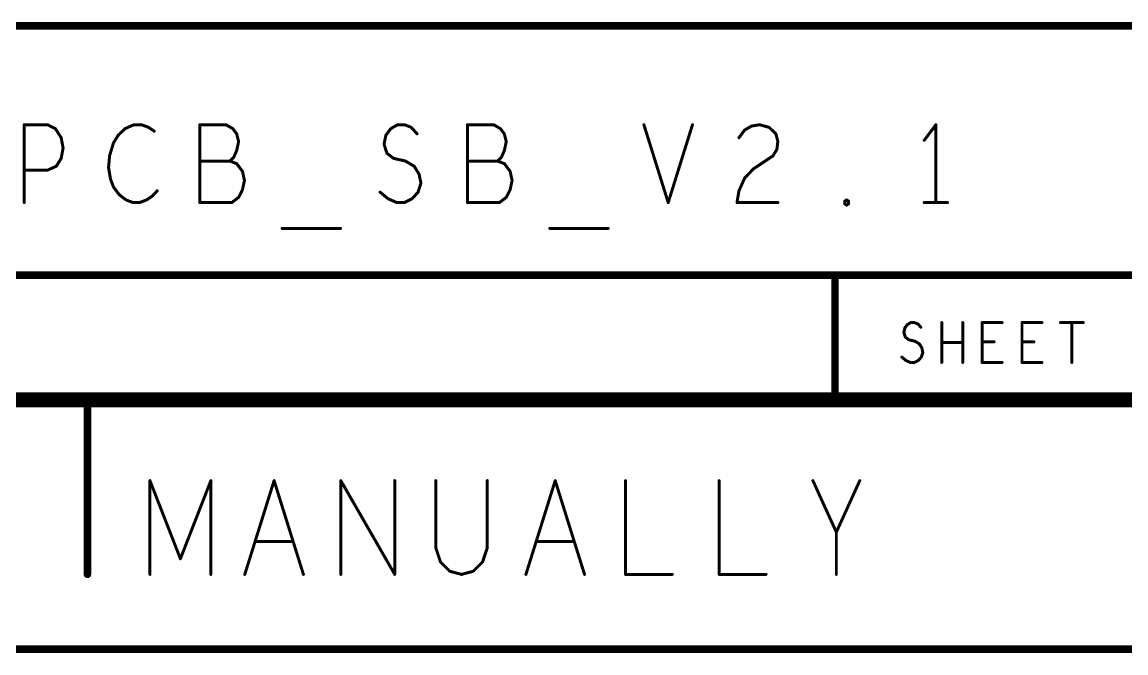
# Model space of a CAD drawing. Extents: x -18 to 16.1, y -6.6 to 15.5.
# Drawn here: x 11.669 to 13.884, y -6.555 to -5.29 of the extents above; entities that cross this region are included whole.
import ezdxf

# ---------------------------------------------------------------- set-up
doc = ezdxf.new("R2010")
doc.units = 0
doc.layers.get('0').update_dxf_attribs({"linetype": 'CONTINUOUS'})
doc.layers.add('FAB', color=13, linetype='CONTINUOUS')

# ---------------------------------------------------------------- blocks, each defined once
blk = doc.blocks.new('ROUND_13')
at = {"const_width": 0.0075}
blk.add_lwpolyline([(-0.00375, 0, 1), (0.00375, 0, 1)], format="xyb", close=True, dxfattribs=at)
blk = doc.blocks.new('ROUND_1')
at = {"const_width": 0.003}
blk.add_lwpolyline([(-0.0015, 0, 1), (0.0015, 0, 1)], format="xyb", close=True, dxfattribs=at)

msp = doc.modelspace()

# ---------------------------------------------------------------- linework, layer by layer
at = {"layer": 'FAB'}
for points, const_width in [([(9.9301, -5.2973), (15.0501, -5.2973)], 0.015), ([(11.6733, -5.6516), (11.6733, -5.4956)], 0.006), ([(11.6733, -5.4956), (11.7201, -5.4956)], 0.006), ([(11.7201, -5.4956), (11.7357, -5.5034)], 0.006), ([(11.7357, -5.5034), (11.7474, -5.5216)], 0.006), ([(11.862, -5.5164), (11.8523, -5.532)], 0.006), ([(11.8757, -5.5034), (11.862, -5.5164)], 0.006), ([(11.8932, -5.4956), (11.8757, -5.5034)], 0.006), ([(11.9088, -5.4956), (11.8932, -5.4956)], 0.006), ([(11.9225, -5.5008), (11.9088, -5.4956)], 0.006), ([(11.9342, -5.5086), (11.9225, -5.5008)], 0.006), ([(12.0781, -5.4956), (12.0254, -5.4956)], 0.006), ([(12.0254, -5.4956), (12.0254, -5.6516)], 0.006), ([(12.0917, -5.5034), (12.0781, -5.4956)], 0.006), ([(12.0995, -5.5138), (12.0917, -5.5034)], 0.006), ([(12.1034, -5.5294), (12.0995, -5.5138)], 0.006), ([(12.3951, -5.5346), (12.399, -5.5164)], 0.006), ([(12.399, -5.5164), (12.4088, -5.5034)], 0.006), ([(12.4088, -5.5034), (12.4224, -5.4956)], 0.006), ([(12.4224, -5.4956), (12.4361, -5.4956)], 0.006), ([(12.4361, -5.4956), (12.4497, -5.5008)], 0.006), ([(12.4497, -5.5008), (12.4614, -5.5138)], 0.006), ([(12.6151, -5.4956), (12.5624, -5.4956)], 0.006), ([(12.5624, -5.4956), (12.5624, -5.6516)], 0.006), ([(12.6287, -5.5034), (12.6151, -5.4956)], 0.006), ([(12.6365, -5.5138), (12.6287, -5.5034)], 0.006), ([(12.6404, -5.5294), (12.6365, -5.5138)], 0.006), ([(12.9165, -5.4956), (12.9653, -5.6516)], 0.006), ([(12.9653, -5.6516), (13.014, -5.4956)], 0.006), ([(13.1072, -5.5216), (13.1189, -5.506)], 0.006), ([(13.1189, -5.506), (13.1326, -5.4982)], 0.006), ([(13.1326, -5.4982), (13.1482, -5.4956)], 0.006), ([(13.1482, -5.4956), (13.1677, -5.5008)], 0.006), ([(13.1677, -5.5008), (13.1813, -5.5138)], 0.006), ([(13.1813, -5.5138), (13.1852, -5.5294)], 0.006), ([(13.5023, -5.4956), (13.4789, -5.5268)], 0.006), ([(13.5023, -5.6516), (13.5023, -5.4956)], 0.006), ([(11.7474, -5.5216), (11.7513, -5.5424)], 0.006), ([(11.8523, -5.532), (11.8445, -5.558)], 0.006), ([(12.0995, -5.5476), (12.1034, -5.5294)], 0.006), ([(12.401, -5.5528), (12.3951, -5.5346)], 0.006), ([(12.6365, -5.5476), (12.6404, -5.5294)], 0.006), ([(13.1852, -5.5294), (13.1833, -5.545)], 0.006), ([(11.7513, -5.5424), (11.7474, -5.5632)], 0.006), ([(11.8445, -5.558), (11.8425, -5.5814)], 0.006), ([(12.0859, -5.5684), (12.0937, -5.5606)], 0.006), ([(12.0937, -5.5606), (12.0995, -5.5476)], 0.006), ([(12.4146, -5.5632), (12.401, -5.5528)], 0.006), ([(12.6229, -5.5684), (12.6307, -5.5606)], 0.006), ([(12.6307, -5.5606), (12.6365, -5.5476)], 0.006), ([(13.1755, -5.558), (13.1365, -5.584)], 0.006), ([(13.1833, -5.545), (13.1755, -5.558)], 0.006), ([(11.7376, -5.5788), (11.7201, -5.5866)], 0.006), ([(11.7474, -5.5632), (11.7376, -5.5788)], 0.006), ([(11.8425, -5.5814), (11.8464, -5.6048)], 0.006), ([(12.0859, -5.5684), (12.0254, -5.5684)], 0.006), ([(12.0995, -5.5736), (12.0859, -5.5684)], 0.006), ([(12.1112, -5.5892), (12.0995, -5.5736)], 0.006), ([(12.438, -5.5684), (12.4146, -5.5632)], 0.006), ([(12.4556, -5.5788), (12.438, -5.5684)], 0.006), ([(12.4653, -5.5944), (12.4556, -5.5788)], 0.006), ([(12.6229, -5.5684), (12.5624, -5.5684)], 0.006), ([(12.6365, -5.5736), (12.6229, -5.5684)], 0.006), ([(12.6482, -5.5892), (12.6365, -5.5736)], 0.006), ([(11.7201, -5.5866), (11.6733, -5.5866)], 0.006), ([(11.8464, -5.6048), (11.8523, -5.6204)], 0.006), ([(12.1151, -5.6074), (12.1112, -5.5892)], 0.006), ([(12.4692, -5.6126), (12.4653, -5.5944)], 0.006), ([(12.6521, -5.6074), (12.6482, -5.5892)], 0.006), ([(13.1189, -5.6022), (13.1072, -5.6282)], 0.006), ([(13.1365, -5.584), (13.1189, -5.6022)], 0.006), ([(11.8523, -5.6204), (11.864, -5.636)], 0.006), ([(12.1034, -5.6412), (12.1112, -5.6256)], 0.006), ([(12.1112, -5.6256), (12.1151, -5.6074)], 0.006), ([(12.4634, -5.6308), (12.4692, -5.6126)], 0.006), ([(12.6404, -5.6412), (12.6482, -5.6256)], 0.006), ([(12.6482, -5.6256), (12.6521, -5.6074)], 0.006), ([(11.864, -5.636), (11.8776, -5.6464)], 0.006), ([(11.8776, -5.6464), (11.8913, -5.6516)], 0.006), ([(11.9049, -5.6516), (11.9186, -5.6464)], 0.006), ([(11.9186, -5.6464), (11.9303, -5.6386)], 0.006), ([(11.9303, -5.6386), (11.94, -5.6282)], 0.006), ([(12.0898, -5.6516), (12.1034, -5.6412)], 0.006), ([(12.3873, -5.6308), (12.4029, -5.6438)], 0.006), ([(12.4029, -5.6438), (12.4205, -5.6516)], 0.006), ([(12.4361, -5.6516), (12.4517, -5.6438)], 0.006), ([(12.4517, -5.6438), (12.4634, -5.6308)], 0.006), ([(12.6268, -5.6516), (12.6404, -5.6412)], 0.006), ([(13.1072, -5.6282), (13.1033, -5.6516)], 0.006), ([(13.3194, -5.649), (13.3233, -5.6464)], 0.006), ([(13.3194, -5.6542), (13.3194, -5.649)], 0.006), ([(13.3233, -5.6464), (13.3272, -5.649)], 0.006), ([(13.3272, -5.649), (13.3272, -5.6542)], 0.006), ([(11.8913, -5.6516), (11.9049, -5.6516)], 0.006), ([(12.0254, -5.6516), (12.0898, -5.6516)], 0.006), ([(12.4205, -5.6516), (12.4361, -5.6516)], 0.006), ([(12.5624, -5.6516), (12.6268, -5.6516)], 0.006), ([(13.1033, -5.6516), (13.1852, -5.6516)], 0.006), ([(13.3233, -5.6568), (13.3194, -5.6542)], 0.006), ([(13.3272, -5.6542), (13.3233, -5.6568)], 0.006), ([(13.4789, -5.6516), (13.5257, -5.6516)], 0.006), ([(12.1908, -5.7036), (12.3078, -5.7036)], 0.006), ([(12.7278, -5.7036), (12.8448, -5.7036)], 0.006), ([(9.9301, -5.7973), (15.0501, -5.7973)], 0.015), ([(13.3001, -6.0473), (13.3001, -5.7973)], 0.015), ([(13.4451, -5.8963), (13.4521, -5.8923)], 0.006), ([(13.4521, -5.8923), (13.4591, -5.8923)], 0.006), ([(13.4591, -5.8923), (13.4661, -5.8949)], 0.006), ([(13.5141, -5.9723), (13.5141, -5.8923)], 0.006), ([(13.5561, -5.8923), (13.5561, -5.9723)], 0.006), ([(13.5951, -5.9723), (13.5951, -5.8923)], 0.006), ([(13.5951, -5.8923), (13.6351, -5.8923)], 0.006), ([(13.6751, -5.9723), (13.6751, -5.8923)], 0.006), ([(13.6751, -5.8923), (13.7151, -5.8923)], 0.006), ([(13.7521, -5.8923), (13.7981, -5.8923)], 0.006), ([(13.7751, -5.8923), (13.7751, -5.9723)], 0.006), ([(13.4381, -5.9123), (13.4401, -5.9029)], 0.006), ([(13.4411, -5.9216), (13.4381, -5.9123)], 0.006), ([(13.4401, -5.9029), (13.4451, -5.8963)], 0.006), ([(13.4661, -5.8949), (13.4721, -5.9016)], 0.006), ([(13.4481, -5.9269), (13.4411, -5.9216)], 0.006), ([(13.4601, -5.9296), (13.4481, -5.9269)], 0.006), ([(13.4691, -5.9349), (13.4601, -5.9296)], 0.006), ([(13.4741, -5.9429), (13.4691, -5.9349)], 0.006), ([(13.5561, -5.9323), (13.5141, -5.9323)], 0.006), ([(13.6191, -5.9309), (13.5951, -5.9309)], 0.006), ([(13.6991, -5.9309), (13.6751, -5.9309)], 0.006), ([(13.4731, -5.9616), (13.4761, -5.9523)], 0.006), ([(13.4761, -5.9523), (13.4741, -5.9429)], 0.006), ([(13.4341, -5.9616), (13.4421, -5.9683)], 0.006), ([(13.4421, -5.9683), (13.4511, -5.9723)], 0.006), ([(13.4511, -5.9723), (13.4591, -5.9723)], 0.006), ([(13.4591, -5.9723), (13.4671, -5.9683)], 0.006), ([(13.4671, -5.9683), (13.4731, -5.9616)], 0.006), ([(13.6351, -5.9723), (13.5951, -5.9723)], 0.006), ([(13.7151, -5.9723), (13.6751, -5.9723)], 0.006), ([(-16.9499, -6.0473), (15.0501, -6.0473)], 0.03), ([(11.8001, -6.0473), (11.8001, -6.3973)], 0.015), ([(11.9255, -6.3973), (11.9255, -6.2093)], 0.006), ([(11.9255, -6.2093), (11.9866, -6.3659)], 0.006), ([(11.9866, -6.3659), (12.0477, -6.2093)], 0.006), ([(12.0477, -6.2093), (12.0477, -6.3973)], 0.006), ([(12.1158, -6.3973), (12.1746, -6.2093)], 0.006), ([(12.1746, -6.2093), (12.2334, -6.3973)], 0.006), ([(12.3085, -6.3973), (12.3085, -6.2093)], 0.006), ([(12.3085, -6.2093), (12.4166, -6.3973)], 0.006), ([(12.4166, -6.3973), (12.4166, -6.2093)], 0.006), ([(12.4989, -6.2093), (12.4989, -6.344)], 0.006), ([(12.6023, -6.344), (12.6023, -6.2093)], 0.006), ([(12.6798, -6.3973), (12.7386, -6.2093)], 0.006), ([(12.7386, -6.2093), (12.7974, -6.3973)], 0.006), ([(12.8796, -6.2093), (12.8796, -6.3973)], 0.006), ([(13.0676, -6.2093), (13.0676, -6.3973)], 0.006), ([(13.3026, -6.3127), (13.2556, -6.2093)], 0.006), ([(13.3496, -6.2093), (13.3026, -6.3127)], 0.006), ([(13.3026, -6.3973), (13.3026, -6.3127)], 0.006), ([(12.2122, -6.3315), (12.137, -6.3315)], 0.006), ([(12.7762, -6.3315), (12.701, -6.3315)], 0.006), ([(12.4989, -6.344), (12.5083, -6.3722)], 0.006), ([(12.5929, -6.3722), (12.6023, -6.344)], 0.006), ([(12.5083, -6.3722), (12.5271, -6.391)], 0.006), ([(12.5741, -6.391), (12.5929, -6.3722)], 0.006), ([(12.5271, -6.391), (12.5506, -6.3973)], 0.006), ([(12.5506, -6.3973), (12.5741, -6.391)], 0.006), ([(12.8796, -6.3973), (12.9736, -6.3973)], 0.006), ([(13.0676, -6.3973), (13.1616, -6.3973)], 0.006), ([(16.0501, -6.5473), (-17.9499, -6.5473)], 0.015)]:
    msp.add_lwpolyline(points, dxfattribs=dict(at, const_width=const_width))

# ---------------------------------------------------------------- block references
for name, p in [('ROUND_1', (11.6733, -5.4956)), ('ROUND_1', (11.6733, -5.4956)), ('ROUND_1', (11.7201, -5.4956)), ('ROUND_1', (11.7201, -5.4956)), ('ROUND_1', (11.7357, -5.5034)), ('ROUND_1', (11.7357, -5.5034)), ('ROUND_1', (11.862, -5.5164)), ('ROUND_1', (11.862, -5.5164)), ('ROUND_1', (11.8757, -5.5034)), ('ROUND_1', (11.8757, -5.5034)), ('ROUND_1', (11.8932, -5.4956)), ('ROUND_1', (11.8932, -5.4956)), ('ROUND_1', (11.9088, -5.4956)), ('ROUND_1', (11.9088, -5.4956)), ('ROUND_1', (11.9225, -5.5008)), ('ROUND_1', (11.9225, -5.5008)), ('ROUND_1', (11.9342, -5.5086)), ('ROUND_1', (12.0254, -5.4956)), ('ROUND_1', (12.0254, -5.4956)), ('ROUND_1', (12.0781, -5.4956)), ('ROUND_1', (12.0781, -5.4956)), ('ROUND_1', (12.0917, -5.5034)), ('ROUND_1', (12.0917, -5.5034)), ('ROUND_1', (12.0995, -5.5138)), ('ROUND_1', (12.0995, -5.5138)), ('ROUND_1', (12.399, -5.5164)), ('ROUND_1', (12.399, -5.5164)), ('ROUND_1', (12.4088, -5.5034)), ('ROUND_1', (12.4088, -5.5034)), ('ROUND_1', (12.4224, -5.4956)), ('ROUND_1', (12.4224, -5.4956)), ('ROUND_1', (12.4361, -5.4956)), ('ROUND_1', (12.4361, -5.4956)), ('ROUND_1', (12.4497, -5.5008)), ('ROUND_1', (12.4497, -5.5008)), ('ROUND_1', (12.4614, -5.5138)), ('ROUND_1', (12.5624, -5.4956)), ('ROUND_1', (12.5624, -5.4956)), ('ROUND_1', (12.6151, -5.4956)), ('ROUND_1', (12.6151, -5.4956)), ('ROUND_1', (12.6287, -5.5034)), ('ROUND_1', (12.6287, -5.5034)), ('ROUND_1', (12.6365, -5.5138)), ('ROUND_1', (12.6365, -5.5138)), ('ROUND_1', (12.9165, -5.4956)), ('ROUND_1', (13.014, -5.4956)), ('ROUND_1', (13.1189, -5.506)), ('ROUND_1', (13.1189, -5.506)), ('ROUND_1', (13.1326, -5.4982)), ('ROUND_1', (13.1326, -5.4982)), ('ROUND_1', (13.1482, -5.4956)), ('ROUND_1', (13.1482, -5.4956)), ('ROUND_1', (13.1677, -5.5008)), ('ROUND_1', (13.1677, -5.5008)), ('ROUND_1', (13.1813, -5.5138)), ('ROUND_1', (13.1813, -5.5138)), ('ROUND_1', (13.5023, -5.4956)), ('ROUND_1', (13.5023, -5.4956)), ('ROUND_1', (11.7474, -5.5216)), ('ROUND_1', (11.7474, -5.5216)), ('ROUND_1', (11.8523, -5.532)), ('ROUND_1', (11.8523, -5.532)), ('ROUND_1', (12.1034, -5.5294)), ('ROUND_1', (12.1034, -5.5294)), ('ROUND_1', (12.3951, -5.5346)), ('ROUND_1', (12.3951, -5.5346)), ('ROUND_1', (12.6404, -5.5294)), ('ROUND_1', (12.6404, -5.5294)), ('ROUND_1', (13.1072, -5.5216)), ('ROUND_1', (13.1852, -5.5294)), ('ROUND_1', (13.1852, -5.5294)), ('ROUND_1', (13.4789, -5.5268)), ('ROUND_1', (11.7513, -5.5424)), ('ROUND_1', (11.7513, -5.5424)), ('ROUND_1', (11.8445, -5.558)), ('ROUND_1', (11.8445, -5.558)), ('ROUND_1', (12.0937, -5.5606)), ('ROUND_1', (12.0937, -5.5606)), ('ROUND_1', (12.0995, -5.5476)), ('ROUND_1', (12.0995, -5.5476)), ('ROUND_1', (12.401, -5.5528)), ('ROUND_1', (12.401, -5.5528)), ('ROUND_1', (12.6307, -5.5606)), ('ROUND_1', (12.6307, -5.5606)), ('ROUND_1', (12.6365, -5.5476)), ('ROUND_1', (12.6365, -5.5476)), ('ROUND_1', (13.1755, -5.558)), ('ROUND_1', (13.1755, -5.558)), ('ROUND_1', (13.1833, -5.545)), ('ROUND_1', (13.1833, -5.545)), ('ROUND_1', (11.7376, -5.5788)), ('ROUND_1', (11.7376, -5.5788)), ('ROUND_1', (11.7474, -5.5632)), ('ROUND_1', (11.7474, -5.5632)), ('ROUND_1', (11.8425, -5.5814)), ('ROUND_1', (11.8425, -5.5814)), ('ROUND_1', (12.0254, -5.5684)), ('ROUND_1', (12.0859, -5.5684)), ('ROUND_1', (12.0859, -5.5684)), ('ROUND_1', (12.0859, -5.5684)), ('ROUND_1', (12.0995, -5.5736)), ('ROUND_1', (12.0995, -5.5736)), ('ROUND_1', (12.4146, -5.5632)), ('ROUND_1', (12.4146, -5.5632)), ('ROUND_1', (12.438, -5.5684)), ('ROUND_1', (12.438, -5.5684)), ('ROUND_1', (12.4556, -5.5788)), ('ROUND_1', (12.4556, -5.5788)), ('ROUND_1', (12.5624, -5.5684)), ('ROUND_1', (12.6229, -5.5684)), ('ROUND_1', (12.6229, -5.5684)), ('ROUND_1', (12.6229, -5.5684)), ('ROUND_1', (12.6365, -5.5736)), ('ROUND_1', (12.6365, -5.5736)), ('ROUND_1', (11.6733, -5.5866)), ('ROUND_1', (11.7201, -5.5866)), ('ROUND_1', (11.7201, -5.5866)), ('ROUND_1', (11.8464, -5.6048)), ('ROUND_1', (11.8464, -5.6048)), ('ROUND_1', (12.1112, -5.5892)), ('ROUND_1', (12.1112, -5.5892)), ('ROUND_1', (12.4653, -5.5944)), ('ROUND_1', (12.4653, -5.5944)), ('ROUND_1', (12.6482, -5.5892)), ('ROUND_1', (12.6482, -5.5892)), ('ROUND_1', (13.1189, -5.6022)), ('ROUND_1', (13.1189, -5.6022)), ('ROUND_1', (13.1365, -5.584)), ('ROUND_1', (13.1365, -5.584)), ('ROUND_1', (11.8523, -5.6204)), ('ROUND_1', (11.8523, -5.6204)), ('ROUND_1', (12.1112, -5.6256)), ('ROUND_1', (12.1112, -5.6256)), ('ROUND_1', (12.1151, -5.6074)), ('ROUND_1', (12.1151, -5.6074)), ('ROUND_1', (12.4692, -5.6126)), ('ROUND_1', (12.4692, -5.6126)), ('ROUND_1', (12.6482, -5.6256)), ('ROUND_1', (12.6482, -5.6256)), ('ROUND_1', (12.6521, -5.6074)), ('ROUND_1', (12.6521, -5.6074)), ('ROUND_1', (11.864, -5.636)), ('ROUND_1', (11.864, -5.636)), ('ROUND_1', (11.8776, -5.6464)), ('ROUND_1', (11.8776, -5.6464)), ('ROUND_1', (11.9186, -5.6464)), ('ROUND_1', (11.9186, -5.6464)), ('ROUND_1', (11.9303, -5.6386)), ('ROUND_1', (11.9303, -5.6386)), ('ROUND_1', (11.94, -5.6282)), ('ROUND_1', (12.1034, -5.6412)), ('ROUND_1', (12.1034, -5.6412)), ('ROUND_1', (12.3873, -5.6308)), ('ROUND_1', (12.4029, -5.6438)), ('ROUND_1', (12.4029, -5.6438)), ('ROUND_1', (12.4517, -5.6438)), ('ROUND_1', (12.4517, -5.6438)), ('ROUND_1', (12.4634, -5.6308)), ('ROUND_1', (12.4634, -5.6308)), ('ROUND_1', (12.6404, -5.6412)), ('ROUND_1', (12.6404, -5.6412)), ('ROUND_1', (13.1072, -5.6282)), ('ROUND_1', (13.1072, -5.6282)), ('ROUND_1', (13.3194, -5.649)), ('ROUND_1', (13.3194, -5.649)), ('ROUND_1', (13.3233, -5.6464)), ('ROUND_1', (13.3233, -5.6464)), ('ROUND_1', (13.3272, -5.649)), ('ROUND_1', (13.3272, -5.649)), ('ROUND_1', (11.6733, -5.6516)), ('ROUND_1', (11.8913, -5.6516)), ('ROUND_1', (11.8913, -5.6516)), ('ROUND_1', (11.9049, -5.6516)), ('ROUND_1', (11.9049, -5.6516)), ('ROUND_1', (12.0254, -5.6516)), ('ROUND_1', (12.0254, -5.6516)), ('ROUND_1', (12.0898, -5.6516)), ('ROUND_1', (12.0898, -5.6516)), ('ROUND_1', (12.4205, -5.6516)), ('ROUND_1', (12.4205, -5.6516)), ('ROUND_1', (12.4361, -5.6516)), ('ROUND_1', (12.4361, -5.6516)), ('ROUND_1', (12.5624, -5.6516)), ('ROUND_1', (12.5624, -5.6516)), ('ROUND_1', (12.6268, -5.6516)), ('ROUND_1', (12.6268, -5.6516)), ('ROUND_1', (12.9653, -5.6516)), ('ROUND_1', (12.9653, -5.6516)), ('ROUND_1', (13.1033, -5.6516)), ('ROUND_1', (13.1033, -5.6516)), ('ROUND_1', (13.1852, -5.6516)), ('ROUND_1', (13.3194, -5.6542)), ('ROUND_1', (13.3194, -5.6542)), ('ROUND_1', (13.3233, -5.6568)), ('ROUND_1', (13.3233, -5.6568)), ('ROUND_1', (13.3272, -5.6542)), ('ROUND_1', (13.3272, -5.6542)), ('ROUND_1', (13.4789, -5.6516)), ('ROUND_1', (13.5023, -5.6516)), ('ROUND_1', (13.5257, -5.6516)), ('ROUND_1', (12.1908, -5.7036)), ('ROUND_1', (12.3078, -5.7036)), ('ROUND_1', (12.7278, -5.7036)), ('ROUND_1', (12.8448, -5.7036)), ('ROUND_13', (13.3001, -5.7973)), ('ROUND_1', (13.4521, -5.8923)), ('ROUND_1', (13.4521, -5.8923)), ('ROUND_1', (13.4591, -5.8923)), ('ROUND_1', (13.4591, -5.8923)), ('ROUND_1', (13.5141, -5.8923)), ('ROUND_1', (13.5561, -5.8923)), ('ROUND_1', (13.5951, -5.8923)), ('ROUND_1', (13.5951, -5.8923)), ('ROUND_1', (13.6351, -5.8923)), ('ROUND_1', (13.6751, -5.8923)), ('ROUND_1', (13.6751, -5.8923)), ('ROUND_1', (13.7151, -5.8923)), ('ROUND_1', (13.7521, -5.8923)), ('ROUND_1', (13.7751, -5.8923)), ('ROUND_1', (13.7981, -5.8923)), ('ROUND_1', (13.4381, -5.9123)), ('ROUND_1', (13.4381, -5.9123)), ('ROUND_1', (13.4401, -5.9029)), ('ROUND_1', (13.4401, -5.9029)), ('ROUND_1', (13.4451, -5.8963)), ('ROUND_1', (13.4451, -5.8963)), ('ROUND_1', (13.4661, -5.8949)), ('ROUND_1', (13.4661, -5.8949)), ('ROUND_1', (13.4721, -5.9016)), ('ROUND_1', (13.4411, -5.9216)), ('ROUND_1', (13.4411, -5.9216)), ('ROUND_1', (13.4481, -5.9269)), ('ROUND_1', (13.4481, -5.9269)), ('ROUND_1', (13.4601, -5.9296)), ('ROUND_1', (13.4601, -5.9296)), ('ROUND_1', (13.4691, -5.9349)), ('ROUND_1', (13.4691, -5.9349)), ('ROUND_1', (13.5141, -5.9323)), ('ROUND_1', (13.5561, -5.9323)), ('ROUND_1', (13.5951, -5.9309)), ('ROUND_1', (13.6191, -5.9309)), ('ROUND_1', (13.6751, -5.9309)), ('ROUND_1', (13.6991, -5.9309)), ('ROUND_1', (13.4741, -5.9429)), ('ROUND_1', (13.4741, -5.9429)), ('ROUND_1', (13.4761, -5.9523)), ('ROUND_1', (13.4761, -5.9523)), ('ROUND_1', (13.4341, -5.9616)), ('ROUND_1', (13.4421, -5.9683)), ('ROUND_1', (13.4421, -5.9683)), ('ROUND_1', (13.4511, -5.9723)), ('ROUND_1', (13.4511, -5.9723)), ('ROUND_1', (13.4591, -5.9723)), ('ROUND_1', (13.4591, -5.9723)), ('ROUND_1', (13.4671, -5.9683)), ('ROUND_1', (13.4671, -5.9683)), ('ROUND_1', (13.4731, -5.9616)), ('ROUND_1', (13.4731, -5.9616)), ('ROUND_1', (13.5141, -5.9723)), ('ROUND_1', (13.5561, -5.9723)), ('ROUND_1', (13.5951, -5.9723)), ('ROUND_1', (13.5951, -5.9723)), ('ROUND_1', (13.6351, -5.9723)), ('ROUND_1', (13.6751, -5.9723)), ('ROUND_1', (13.6751, -5.9723)), ('ROUND_1', (13.7151, -5.9723)), ('ROUND_1', (13.7751, -5.9723)), ('ROUND_13', (11.8001, -6.0473)), ('ROUND_13', (13.3001, -6.0473)), ('ROUND_1', (11.9255, -6.2093)), ('ROUND_1', (11.9255, -6.2093)), ('ROUND_1', (12.0477, -6.2093)), ('ROUND_1', (12.0477, -6.2093)), ('ROUND_1', (12.1746, -6.2093)), ('ROUND_1', (12.1746, -6.2093)), ('ROUND_1', (12.3085, -6.2093)), ('ROUND_1', (12.3085, -6.2093)), ('ROUND_1', (12.4166, -6.2093)), ('ROUND_1', (12.4989, -6.2093)), ('ROUND_1', (12.6023, -6.2093)), ('ROUND_1', (12.7386, -6.2093)), ('ROUND_1', (12.7386, -6.2093)), ('ROUND_1', (12.8796, -6.2093)), ('ROUND_1', (13.0676, -6.2093)), ('ROUND_1', (13.2556, -6.2093)), ('ROUND_1', (13.3496, -6.2093)), ('ROUND_1', (13.3026, -6.3127)), ('ROUND_1', (13.3026, -6.3127)), ('ROUND_1', (13.3026, -6.3127)), ('ROUND_1', (12.137, -6.3315)), ('ROUND_1', (12.2122, -6.3315)), ('ROUND_1', (12.701, -6.3315)), ('ROUND_1', (12.7762, -6.3315)), ('ROUND_1', (12.4989, -6.344)), ('ROUND_1', (12.4989, -6.344)), ('ROUND_1', (12.6023, -6.344)), ('ROUND_1', (12.6023, -6.344)), ('ROUND_1', (11.9866, -6.3659)), ('ROUND_1', (11.9866, -6.3659)), ('ROUND_1', (12.5083, -6.3722)), ('ROUND_1', (12.5083, -6.3722)), ('ROUND_1', (12.5929, -6.3722)), ('ROUND_1', (12.5929, -6.3722)), ('ROUND_13', (11.8001, -6.3973)), ('ROUND_1', (11.9255, -6.3973)), ('ROUND_1', (12.0477, -6.3973)), ('ROUND_1', (12.1158, -6.3973)), ('ROUND_1', (12.2334, -6.3973)), ('ROUND_1', (12.3085, -6.3973)), ('ROUND_1', (12.4166, -6.3973)), ('ROUND_1', (12.4166, -6.3973)), ('ROUND_1', (12.5271, -6.391)), ('ROUND_1', (12.5271, -6.391)), ('ROUND_1', (12.5506, -6.3973)), ('ROUND_1', (12.5506, -6.3973)), ('ROUND_1', (12.5741, -6.391)), ('ROUND_1', (12.5741, -6.391)), ('ROUND_1', (12.6798, -6.3973)), ('ROUND_1', (12.7974, -6.3973)), ('ROUND_1', (12.8796, -6.3973)), ('ROUND_1', (12.8796, -6.3973)), ('ROUND_1', (12.9736, -6.3973)), ('ROUND_1', (13.0676, -6.3973)), ('ROUND_1', (13.0676, -6.3973)), ('ROUND_1', (13.1616, -6.3973)), ('ROUND_1', (13.3026, -6.3973))]:
    msp.add_blockref(name, p, dxfattribs=at)

doc.saveas('drawing.dxf')
